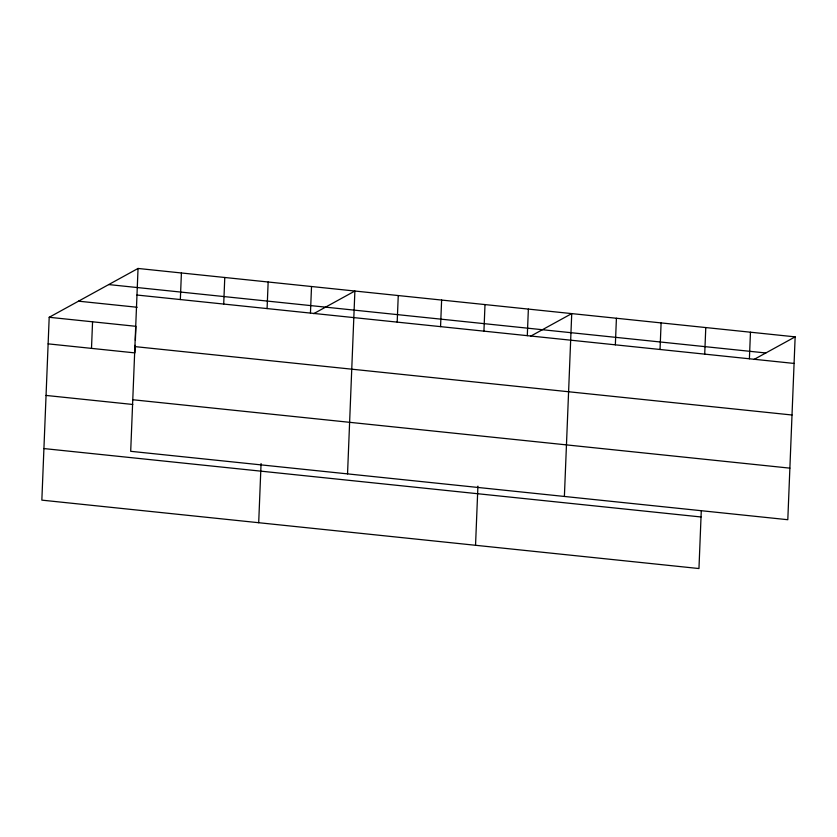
<?xml version="1.0" encoding="UTF-8"?>
<svg xmlns="http://www.w3.org/2000/svg" width="837" height="837" viewBox="0 0 837 837"><rect width="100%" height="100%" fill="white"/><g stroke="black" fill="none" stroke-linecap="round" stroke-linejoin="round"><path stroke-width="1.26" d="M138.042 268.457L130.698 451.31L787.805 519.714L795.15 336.861L138.042 268.457L49.195 317.286L41.85 500.139L698.958 568.543L701.28 510.643M91.495 348.38L92.562 321.795M135.165 345.294L134.862 352.89L48.127 343.861M135.374 340.23L135.929 326.315L49.195 317.286M180.342 299.552L181.409 272.967M223.709 304.061L224.776 277.486M267.087 308.581L268.154 281.996M258.696 522.717L261.071 463.552M310.454 313.09L311.521 286.516M347.543 473.888L354.888 291.025L313.697 313.666M397.188 322.119L398.255 295.545M440.555 326.639L441.622 300.054M483.932 331.149L485 304.574M475.542 545.295L477.917 486.13M527.3 335.668L528.367 309.083M564.389 496.456L571.734 313.603L530.543 336.233M615.352 344.834L616.419 318.248M660.037 349.479L661.104 322.904M704.712 354.135L705.779 327.549M749.397 358.78L750.465 332.205M753.959 359.491L795.15 336.861M108.726 284.57L765.834 352.973M136.975 295.032L794.083 363.436M78.511 301.174L137.195 307.273M134.903 346.602L792.011 415.006M132.769 399.741L789.877 468.145M46.056 395.441L132.79 404.47M43.922 448.569L701.029 516.973"/></g></svg>
